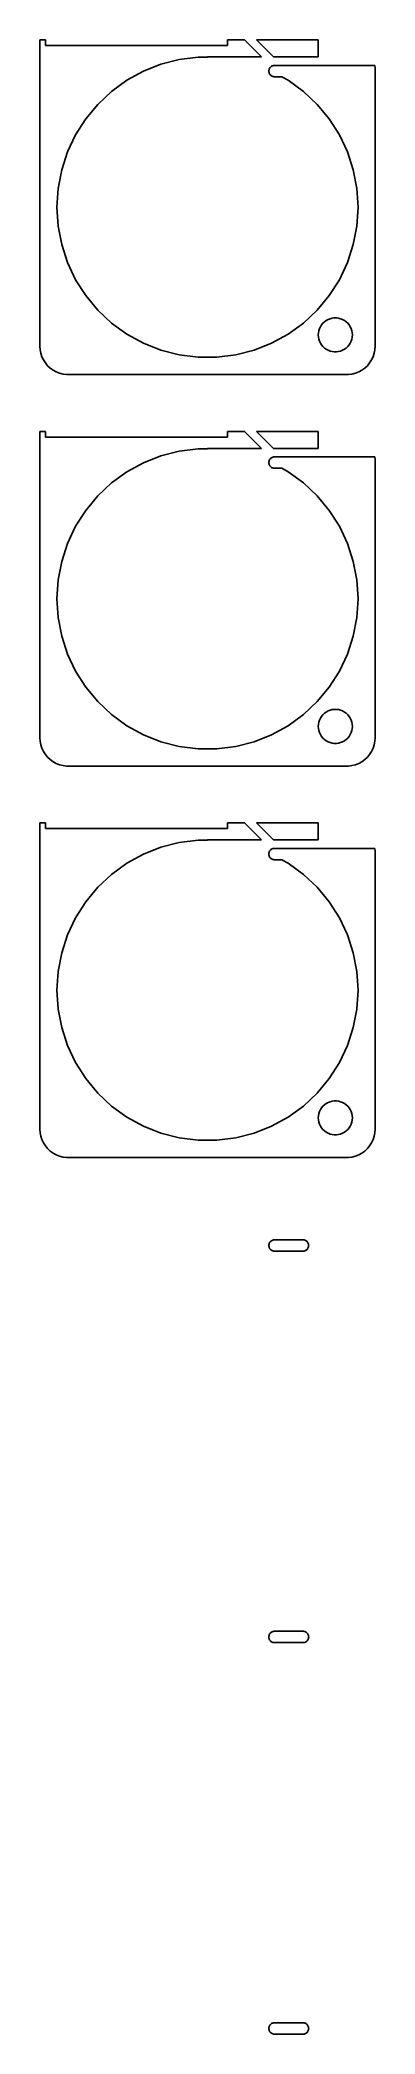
# Model space of a CAD drawing. Header units: metres. Extents: x -30 to 30, y 23 to 374.
import ezdxf

# ---------------------------------------------------------------- set-up
doc = ezdxf.new("R2010")
doc.units = ezdxf.units.M

msp = doc.modelspace()

# ---------------------------------------------------------------- linework, layer by layer
for p, q in [((-28.5, 374.5), (-29.5, 374.5)), ((-29.5, 374.5), (-29.5, 320.5)), ((-28.5, 373.5), (-28.5, 374.5)), ((3.5, 373.5), (-28.5, 373.5)), ((6.50986, 374.49), (3.5, 374.49)), ((3.5, 374.49), (3.5, 373.5)), ((9.49998, 371.5), (6.50986, 374.49)), ((19.5, 374.49), (8.63118, 374.49)), ((8.63118, 374.49), (11.6213, 371.5)), ((19.5, 371.5), (19.5, 374.49)), ((-11.2831, 368.978), (-8.18895, 370.203)), ((-8.18895, 370.203), (-4.96559, 371.031)), ((-4.96559, 371.031), (-1.66394, 371.448)), ((-1.66394, 371.448), (0, 371.448)), ((0, 371.448), (0, 371.5)), ((0, 371.5), (9.49998, 371.5)), ((10.8189, 369.125), (10.811, 369)), ((10.8424, 369.249), (10.8189, 369.125)), ((10.8812, 369.368), (10.8424, 369.249)), ((10.9347, 369.482), (10.8812, 369.368)), ((11.002, 369.588), (10.9347, 369.482)), ((11.082, 369.685), (11.002, 369.588)), ((11.1736, 369.771), (11.082, 369.685)), ((11.2752, 369.844), (11.1736, 369.771)), ((11.3852, 369.905), (11.2752, 369.844)), ((11.502, 369.951), (11.3852, 369.905)), ((11.6236, 369.982), (11.502, 369.951)), ((11.6213, 371.5), (19.5, 371.5)), ((11.7482, 369.998), (11.6236, 369.982)), ((12.561, 369.998), (11.7482, 369.998)), ((29.4685, 370), (12.561, 370)), ((12.561, 370), (12.561, 369.998)), ((29.5, 369.5), (29.4685, 370)), ((29.5, 320.5), (29.5, 369.5)), ((-16.8917, 365.419), (-14.1994, 367.375)), ((-14.1994, 367.375), (-11.2831, 368.978)), ((10.811, 369), (10.8189, 368.875)), ((10.8189, 368.875), (10.8424, 368.751)), ((10.8424, 368.751), (10.8812, 368.632)), ((10.8812, 368.632), (10.9347, 368.518)), ((10.9347, 368.518), (11.002, 368.412)), ((11.002, 368.412), (11.082, 368.315)), ((11.082, 368.315), (11.1736, 368.229)), ((11.1736, 368.229), (11.2752, 368.156)), ((11.2752, 368.156), (11.3852, 368.095)), ((11.3852, 368.095), (11.502, 368.049)), ((11.502, 368.049), (11.6236, 368.018)), ((11.6236, 368.018), (11.7482, 368.002)), ((11.7482, 368.002), (13.0584, 368.002)), ((13.0584, 368.002), (14.1994, 367.375)), ((14.1994, 367.375), (16.8917, 365.419)), ((-21.4389, 360.576), (-19.3177, 363.14)), ((-19.3177, 363.14), (-16.8917, 365.419)), ((16.8917, 365.419), (19.3177, 363.14)), ((19.3177, 363.14), (21.4389, 360.576)), ((-23.2221, 357.766), (-21.4389, 360.576)), ((21.4389, 360.576), (23.2221, 357.766)), ((-24.6391, 354.755), (-23.2221, 357.766)), ((23.2221, 357.766), (24.6391, 354.755)), ((-26.291, 348.321), (-25.6674, 351.59)), ((-25.6674, 351.59), (-24.6391, 354.755)), ((24.6391, 354.755), (25.6674, 351.59)), ((25.6674, 351.59), (26.291, 348.321)), ((-26.5, 345), (-26.291, 348.321)), ((26.291, 348.321), (26.5, 345)), ((-26.291, 341.679), (-26.5, 345)), ((26.5, 345), (26.291, 341.679)), ((-25.6674, 338.41), (-26.291, 341.679)), ((26.291, 341.679), (25.6674, 338.41)), ((-24.6391, 335.245), (-25.6674, 338.41)), ((25.6674, 338.41), (24.6391, 335.245)), ((-23.2221, 332.234), (-24.6391, 335.245)), ((24.6391, 335.245), (23.2221, 332.234)), ((-21.4389, 329.424), (-23.2221, 332.234)), ((23.2221, 332.234), (21.4389, 329.424)), ((-19.3177, 326.86), (-21.4389, 329.424)), ((21.4389, 329.424), (19.3177, 326.86)), ((-16.8917, 324.581), (-19.3177, 326.86)), ((-14.1994, 322.625), (-16.8917, 324.581)), ((16.8917, 324.581), (14.1994, 322.625)), ((19.3177, 326.86), (16.8917, 324.581)), ((19.5942, 323.246), (19.7107, 323.604)), ((19.7107, 323.604), (19.8711, 323.945)), ((19.8711, 323.945), (20.0729, 324.263)), ((20.0729, 324.263), (20.3131, 324.554)), ((20.3131, 324.554), (20.5877, 324.812)), ((20.5877, 324.812), (20.8925, 325.033)), ((20.8925, 325.033), (21.2227, 325.214)), ((21.2227, 325.214), (21.5729, 325.353)), ((21.5729, 325.353), (21.9379, 325.447)), ((21.9379, 325.447), (22.3116, 325.494)), ((22.3116, 325.494), (22.6884, 325.494)), ((22.6884, 325.494), (23.0621, 325.447)), ((23.0621, 325.447), (23.427, 325.353)), ((23.427, 325.353), (23.7773, 325.214)), ((23.7773, 325.214), (24.1075, 325.033)), ((24.1075, 325.033), (24.4123, 324.812)), ((24.4123, 324.812), (24.6869, 324.554)), ((24.6869, 324.554), (24.927, 324.263)), ((24.927, 324.263), (25.1289, 323.945)), ((25.1289, 323.945), (25.2893, 323.604)), ((25.2893, 323.604), (25.4057, 323.246)), ((-29.5, 320.5), (-29.4606, 319.873)), ((-29.4606, 319.873), (-29.3429, 319.257)), ((-11.2831, 321.022), (-14.1994, 322.625)), ((-8.18895, 319.797), (-11.2831, 321.022)), ((11.2831, 321.022), (8.18895, 319.797)), ((14.1994, 322.625), (11.2831, 321.022)), ((19.5, 322.5), (19.5237, 322.876)), ((19.5237, 322.124), (19.5, 322.5)), ((19.5237, 322.876), (19.5942, 323.246)), ((19.5942, 321.754), (19.5237, 322.124)), ((19.7107, 321.396), (19.5942, 321.754)), ((19.8711, 321.055), (19.7107, 321.396)), ((20.0729, 320.737), (19.8711, 321.055)), ((20.3131, 320.446), (20.0729, 320.737)), ((20.5877, 320.188), (20.3131, 320.446)), ((20.8925, 319.967), (20.5877, 320.188)), ((21.2227, 319.786), (20.8925, 319.967)), ((24.1075, 319.967), (23.7773, 319.786)), ((24.4123, 320.188), (24.1075, 319.967)), ((24.6869, 320.446), (24.4123, 320.188)), ((24.927, 320.737), (24.6869, 320.446)), ((25.1289, 321.055), (24.927, 320.737)), ((25.2893, 321.396), (25.1289, 321.055)), ((25.4057, 321.754), (25.2893, 321.396)), ((25.4057, 323.246), (25.4763, 322.876)), ((25.4763, 322.124), (25.4057, 321.754)), ((25.4763, 322.876), (25.5, 322.5)), ((25.5, 322.5), (25.4763, 322.124)), ((29.3429, 319.257), (29.4606, 319.873)), ((29.4606, 319.873), (29.5, 320.5)), ((-29.3429, 319.257), (-29.1489, 318.659)), ((-29.1489, 318.659), (-28.8815, 318.091)), ((-28.8815, 318.091), (-28.5451, 317.561)), ((-28.5451, 317.561), (-28.1448, 317.077)), ((-28.1448, 317.077), (-27.6871, 316.647)), ((-27.6871, 316.647), (-27.1791, 316.278)), ((-4.96559, 318.969), (-8.18895, 319.797)), ((-1.66394, 318.552), (-4.96559, 318.969)), ((1.66394, 318.552), (-1.66394, 318.552)), ((4.96559, 318.969), (1.66394, 318.552)), ((8.18895, 319.797), (4.96559, 318.969)), ((21.5729, 319.647), (21.2227, 319.786)), ((21.9379, 319.553), (21.5729, 319.647)), ((22.3116, 319.506), (21.9379, 319.553)), ((22.6884, 319.506), (22.3116, 319.506)), ((23.0621, 319.553), (22.6884, 319.506)), ((23.427, 319.647), (23.0621, 319.553)), ((23.7773, 319.786), (23.427, 319.647)), ((27.1791, 316.278), (27.6871, 316.647)), ((27.6871, 316.647), (28.1448, 317.077)), ((28.1448, 317.077), (28.5451, 317.561)), ((28.5451, 317.561), (28.8815, 318.091)), ((28.8815, 318.091), (29.1489, 318.659)), ((29.1489, 318.659), (29.3429, 319.257)), ((-27.1791, 316.278), (-26.6289, 315.976)), ((-26.6289, 315.976), (-26.0451, 315.745)), ((-26.0451, 315.745), (-25.4369, 315.589)), ((-25.4369, 315.589), (-24.8139, 315.51)), ((-24.8139, 315.51), (24.8139, 315.51)), ((24.8139, 315.51), (25.4369, 315.589)), ((25.4369, 315.589), (26.0451, 315.745)), ((26.0451, 315.745), (26.6289, 315.976)), ((26.6289, 315.976), (27.1791, 316.278)), ((-28.5, 305.5), (-29.5, 305.5)), ((-29.5, 305.5), (-29.5, 251.5)), ((-28.5, 304.5), (-28.5, 305.5)), ((3.5, 304.5), (-28.5, 304.5)), ((-4.96559, 302.031), (-1.66394, 302.448)), ((-1.66394, 302.448), (0, 302.448)), ((0, 302.448), (0, 302.5)), ((0, 302.5), (9.49998, 302.5)), ((6.50986, 305.49), (3.5, 305.49)), ((3.5, 305.49), (3.5, 304.5)), ((9.49998, 302.5), (6.50986, 305.49)), ((19.5, 305.49), (8.63118, 305.49)), ((8.63118, 305.49), (11.6213, 302.5)), ((11.6213, 302.5), (19.5, 302.5)), ((19.5, 302.5), (19.5, 305.49)), ((-14.1994, 298.375), (-11.2831, 299.978)), ((-11.2831, 299.978), (-8.18895, 301.203)), ((-8.18895, 301.203), (-4.96559, 302.031)), ((10.8189, 300.125), (10.811, 300)), ((10.811, 300), (10.8189, 299.875)), ((10.8424, 300.249), (10.8189, 300.125)), ((10.8189, 299.875), (10.8424, 299.751)), ((10.8812, 300.368), (10.8424, 300.249)), ((10.8424, 299.751), (10.8812, 299.632)), ((10.9347, 300.482), (10.8812, 300.368)), ((10.8812, 299.632), (10.9347, 299.518)), ((11.002, 300.588), (10.9347, 300.482)), ((10.9347, 299.518), (11.002, 299.412)), ((11.082, 300.685), (11.002, 300.588)), ((11.002, 299.412), (11.082, 299.315)), ((11.1736, 300.771), (11.082, 300.685)), ((11.082, 299.315), (11.1736, 299.229)), ((11.2752, 300.844), (11.1736, 300.771)), ((11.1736, 299.229), (11.2752, 299.156)), ((11.3852, 300.905), (11.2752, 300.844)), ((11.2752, 299.156), (11.3852, 299.095)), ((11.502, 300.951), (11.3852, 300.905)), ((11.3852, 299.095), (11.502, 299.049)), ((11.6236, 300.982), (11.502, 300.951)), ((11.502, 299.049), (11.6236, 299.018)), ((11.7482, 300.998), (11.6236, 300.982)), ((11.6236, 299.018), (11.7482, 299.002)), ((12.561, 300.998), (11.7482, 300.998)), ((11.7482, 299.002), (13.0584, 299.002)), ((29.4685, 301), (12.561, 301)), ((12.561, 301), (12.561, 300.998)), ((13.0584, 299.002), (14.1994, 298.375)), ((29.5, 300.5), (29.4685, 301)), ((29.5, 251.5), (29.5, 300.5)), ((-19.3177, 294.14), (-16.8917, 296.419)), ((-16.8917, 296.419), (-14.1994, 298.375)), ((14.1994, 298.375), (16.8917, 296.419)), ((16.8917, 296.419), (19.3177, 294.14)), ((-21.4389, 291.576), (-19.3177, 294.14)), ((19.3177, 294.14), (21.4389, 291.576)), ((-24.6391, 285.755), (-23.2221, 288.766)), ((-23.2221, 288.766), (-21.4389, 291.576)), ((21.4389, 291.576), (23.2221, 288.766)), ((23.2221, 288.766), (24.6391, 285.755)), ((-25.6674, 282.59), (-24.6391, 285.755)), ((24.6391, 285.755), (25.6674, 282.59)), ((-26.291, 279.321), (-25.6674, 282.59)), ((25.6674, 282.59), (26.291, 279.321)), ((-26.5, 276), (-26.291, 279.321)), ((26.291, 279.321), (26.5, 276)), ((-26.291, 272.679), (-26.5, 276)), ((26.5, 276), (26.291, 272.679)), ((-25.6674, 269.41), (-26.291, 272.679)), ((26.291, 272.679), (25.6674, 269.41)), ((-24.6391, 266.245), (-25.6674, 269.41)), ((25.6674, 269.41), (24.6391, 266.245)), ((-23.2221, 263.234), (-24.6391, 266.245)), ((24.6391, 266.245), (23.2221, 263.234)), ((-21.4389, 260.424), (-23.2221, 263.234)), ((-19.3177, 257.86), (-21.4389, 260.424)), ((21.4389, 260.424), (19.3177, 257.86)), ((23.2221, 263.234), (21.4389, 260.424)), ((-16.8917, 255.581), (-19.3177, 257.86)), ((19.3177, 257.86), (16.8917, 255.581)), ((-14.1994, 253.625), (-16.8917, 255.581)), ((-11.2831, 252.022), (-14.1994, 253.625)), ((14.1994, 253.625), (11.2831, 252.022)), ((16.8917, 255.581), (14.1994, 253.625)), ((19.5, 253.5), (19.5237, 253.876)), ((19.5237, 253.124), (19.5, 253.5)), ((19.5237, 253.876), (19.5942, 254.246)), ((19.5942, 252.754), (19.5237, 253.124)), ((19.5942, 254.246), (19.7107, 254.604)), ((19.7107, 254.604), (19.8711, 254.945)), ((19.8711, 254.945), (20.0729, 255.263)), ((20.0729, 255.263), (20.3131, 255.554)), ((20.3131, 255.554), (20.5877, 255.812)), ((20.5877, 255.812), (20.8925, 256.033)), ((20.8925, 256.033), (21.2227, 256.214)), ((21.2227, 256.214), (21.5729, 256.353)), ((21.5729, 256.353), (21.9379, 256.447)), ((21.9379, 256.447), (22.3116, 256.494)), ((22.3116, 256.494), (22.6884, 256.494)), ((22.6884, 256.494), (23.0621, 256.447)), ((23.0621, 256.447), (23.427, 256.353)), ((23.427, 256.353), (23.7773, 256.214)), ((23.7773, 256.214), (24.1075, 256.033)), ((24.1075, 256.033), (24.4123, 255.812)), ((24.4123, 255.812), (24.6869, 255.554)), ((24.6869, 255.554), (24.927, 255.263)), ((24.927, 255.263), (25.1289, 254.945)), ((25.1289, 254.945), (25.2893, 254.604)), ((25.2893, 254.604), (25.4057, 254.246)), ((25.4057, 254.246), (25.4763, 253.876)), ((25.4763, 253.124), (25.4057, 252.754)), ((25.4763, 253.876), (25.5, 253.5)), ((25.5, 253.5), (25.4763, 253.124)), ((-29.5, 251.5), (-29.4606, 250.873)), ((-29.4606, 250.873), (-29.3429, 250.257)), ((-29.3429, 250.257), (-29.1489, 249.659)), ((-29.1489, 249.659), (-28.8815, 249.091)), ((-8.18895, 250.797), (-11.2831, 252.022)), ((-4.96559, 249.969), (-8.18895, 250.797)), ((-1.66394, 249.552), (-4.96559, 249.969)), ((4.96559, 249.969), (1.66394, 249.552)), ((8.18895, 250.797), (4.96559, 249.969)), ((11.2831, 252.022), (8.18895, 250.797)), ((19.7107, 252.396), (19.5942, 252.754)), ((19.8711, 252.055), (19.7107, 252.396)), ((20.0729, 251.737), (19.8711, 252.055)), ((20.3131, 251.446), (20.0729, 251.737)), ((20.5877, 251.188), (20.3131, 251.446)), ((20.8925, 250.967), (20.5877, 251.188)), ((21.2227, 250.786), (20.8925, 250.967)), ((21.5729, 250.647), (21.2227, 250.786)), ((21.9379, 250.553), (21.5729, 250.647)), ((22.3116, 250.506), (21.9379, 250.553)), ((22.6884, 250.506), (22.3116, 250.506)), ((23.0621, 250.553), (22.6884, 250.506)), ((23.427, 250.647), (23.0621, 250.553)), ((23.7773, 250.786), (23.427, 250.647)), ((24.1075, 250.967), (23.7773, 250.786)), ((24.4123, 251.188), (24.1075, 250.967)), ((24.6869, 251.446), (24.4123, 251.188)), ((24.927, 251.737), (24.6869, 251.446)), ((25.1289, 252.055), (24.927, 251.737)), ((25.2893, 252.396), (25.1289, 252.055)), ((25.4057, 252.754), (25.2893, 252.396)), ((28.8815, 249.091), (29.1489, 249.659)), ((29.1489, 249.659), (29.3429, 250.257)), ((29.3429, 250.257), (29.4606, 250.873)), ((29.4606, 250.873), (29.5, 251.5)), ((-28.8815, 249.091), (-28.5451, 248.561)), ((-28.5451, 248.561), (-28.1448, 248.077)), ((-28.1448, 248.077), (-27.6871, 247.647)), ((-27.6871, 247.647), (-27.1791, 247.278)), ((-27.1791, 247.278), (-26.6289, 246.976)), ((-26.6289, 246.976), (-26.0451, 246.745)), ((-26.0451, 246.745), (-25.4369, 246.589)), ((-25.4369, 246.589), (-24.8139, 246.51)), ((-24.8139, 246.51), (24.8139, 246.51)), ((1.66394, 249.552), (-1.66394, 249.552)), ((24.8139, 246.51), (25.4369, 246.589)), ((25.4369, 246.589), (26.0451, 246.745)), ((26.0451, 246.745), (26.6289, 246.976)), ((26.6289, 246.976), (27.1791, 247.278)), ((27.1791, 247.278), (27.6871, 247.647)), ((27.6871, 247.647), (28.1448, 248.077)), ((28.1448, 248.077), (28.5451, 248.561)), ((28.5451, 248.561), (28.8815, 249.091)), ((-28.5, 236.5), (-29.5, 236.5)), ((-29.5, 236.5), (-29.5, 182.5)), ((-28.5, 235.5), (-28.5, 236.5)), ((6.50986, 236.49), (3.5, 236.49)), ((3.5, 236.49), (3.5, 235.5)), ((9.49998, 233.5), (6.50986, 236.49)), ((19.5, 236.49), (8.63118, 236.49)), ((8.63118, 236.49), (11.6213, 233.5)), ((19.5, 233.5), (19.5, 236.49)), ((3.5, 235.5), (-28.5, 235.5)), ((-11.2831, 230.978), (-8.18895, 232.203)), ((-8.18895, 232.203), (-4.96559, 233.031)), ((-4.96559, 233.031), (-1.66394, 233.448)), ((-1.66394, 233.448), (0, 233.448)), ((0, 233.448), (0, 233.5)), ((0, 233.5), (9.49998, 233.5)), ((11.6213, 233.5), (19.5, 233.5)), ((11.7482, 231.998), (11.6236, 231.982)), ((12.561, 231.998), (11.7482, 231.998)), ((29.4685, 232), (12.561, 232)), ((12.561, 232), (12.561, 231.998)), ((29.5, 231.5), (29.4685, 232)), ((-16.8917, 227.419), (-14.1994, 229.375)), ((-14.1994, 229.375), (-11.2831, 230.978)), ((10.8189, 231.125), (10.811, 231)), ((10.811, 231), (10.8189, 230.875)), ((10.8424, 231.249), (10.8189, 231.125)), ((10.8189, 230.875), (10.8424, 230.751)), ((10.8812, 231.368), (10.8424, 231.249)), ((10.8424, 230.751), (10.8812, 230.632)), ((10.9347, 231.482), (10.8812, 231.368)), ((10.8812, 230.632), (10.9347, 230.518)), ((11.002, 231.588), (10.9347, 231.482)), ((10.9347, 230.518), (11.002, 230.412)), ((11.082, 231.685), (11.002, 231.588)), ((11.002, 230.412), (11.082, 230.315)), ((11.1736, 231.771), (11.082, 231.685)), ((11.082, 230.315), (11.1736, 230.229)), ((11.2752, 231.844), (11.1736, 231.771)), ((11.1736, 230.229), (11.2752, 230.156)), ((11.3852, 231.905), (11.2752, 231.844)), ((11.2752, 230.156), (11.3852, 230.095)), ((11.502, 231.951), (11.3852, 231.905)), ((11.3852, 230.095), (11.502, 230.049)), ((11.6236, 231.982), (11.502, 231.951)), ((11.502, 230.049), (11.6236, 230.018)), ((11.6236, 230.018), (11.7482, 230.002)), ((11.7482, 230.002), (13.0584, 230.002)), ((13.0584, 230.002), (14.1994, 229.375)), ((14.1994, 229.375), (16.8917, 227.419)), ((29.5, 182.5), (29.5, 231.5)), ((-21.4389, 222.576), (-19.3177, 225.14)), ((-19.3177, 225.14), (-16.8917, 227.419)), ((16.8917, 227.419), (19.3177, 225.14)), ((19.3177, 225.14), (21.4389, 222.576)), ((-23.2221, 219.766), (-21.4389, 222.576)), ((21.4389, 222.576), (23.2221, 219.766)), ((-24.6391, 216.755), (-23.2221, 219.766)), ((23.2221, 219.766), (24.6391, 216.755)), ((-25.6674, 213.59), (-24.6391, 216.755)), ((24.6391, 216.755), (25.6674, 213.59)), ((-26.291, 210.321), (-25.6674, 213.59)), ((25.6674, 213.59), (26.291, 210.321)), ((-26.5, 207), (-26.291, 210.321)), ((26.291, 210.321), (26.5, 207)), ((-26.291, 203.679), (-26.5, 207)), ((26.5, 207), (26.291, 203.679)), ((-25.6674, 200.41), (-26.291, 203.679)), ((-24.6391, 197.245), (-25.6674, 200.41)), ((25.6674, 200.41), (24.6391, 197.245)), ((26.291, 203.679), (25.6674, 200.41)), ((-23.2221, 194.234), (-24.6391, 197.245)), ((24.6391, 197.245), (23.2221, 194.234)), ((-21.4389, 191.424), (-23.2221, 194.234)), ((23.2221, 194.234), (21.4389, 191.424)), ((-19.3177, 188.86), (-21.4389, 191.424)), ((21.4389, 191.424), (19.3177, 188.86)), ((-16.8917, 186.581), (-19.3177, 188.86)), ((-14.1994, 184.625), (-16.8917, 186.581)), ((16.8917, 186.581), (14.1994, 184.625)), ((19.3177, 188.86), (16.8917, 186.581)), ((20.0729, 186.263), (20.3131, 186.554)), ((20.3131, 186.554), (20.5877, 186.812)), ((20.5877, 186.812), (20.8925, 187.033)), ((20.8925, 187.033), (21.2227, 187.214)), ((21.2227, 187.214), (21.5729, 187.353)), ((21.5729, 187.353), (21.9379, 187.447)), ((21.9379, 187.447), (22.3116, 187.494)), ((22.3116, 187.494), (22.6884, 187.494)), ((22.6884, 187.494), (23.0621, 187.447)), ((23.0621, 187.447), (23.427, 187.353)), ((23.427, 187.353), (23.7773, 187.214)), ((23.7773, 187.214), (24.1075, 187.033)), ((24.1075, 187.033), (24.4123, 186.812)), ((24.4123, 186.812), (24.6869, 186.554)), ((24.6869, 186.554), (24.927, 186.263)), ((-11.2831, 183.022), (-14.1994, 184.625)), ((-8.18895, 181.797), (-11.2831, 183.022)), ((11.2831, 183.022), (8.18895, 181.797)), ((14.1994, 184.625), (11.2831, 183.022)), ((19.5, 184.5), (19.5237, 184.876)), ((19.5237, 184.124), (19.5, 184.5)), ((19.5237, 184.876), (19.5942, 185.246)), ((19.5942, 183.754), (19.5237, 184.124)), ((19.5942, 185.246), (19.7107, 185.604)), ((19.7107, 183.396), (19.5942, 183.754)), ((19.7107, 185.604), (19.8711, 185.945)), ((19.8711, 183.055), (19.7107, 183.396)), ((19.8711, 185.945), (20.0729, 186.263)), ((20.0729, 182.737), (19.8711, 183.055)), ((24.927, 186.263), (25.1289, 185.945)), ((25.1289, 183.055), (24.927, 182.737)), ((25.1289, 185.945), (25.2893, 185.604)), ((25.2893, 183.396), (25.1289, 183.055)), ((25.2893, 185.604), (25.4057, 185.246)), ((25.4057, 183.754), (25.2893, 183.396)), ((25.4057, 185.246), (25.4763, 184.876)), ((25.4763, 184.124), (25.4057, 183.754)), ((25.4763, 184.876), (25.5, 184.5)), ((25.5, 184.5), (25.4763, 184.124)), ((-29.5, 182.5), (-29.4606, 181.873)), ((-29.4606, 181.873), (-29.3429, 181.257)), ((-29.3429, 181.257), (-29.1489, 180.659)), ((-29.1489, 180.659), (-28.8815, 180.091)), ((-28.8815, 180.091), (-28.5451, 179.561)), ((-28.5451, 179.561), (-28.1448, 179.077)), ((-4.96559, 180.969), (-8.18895, 181.797)), ((-1.66394, 180.552), (-4.96559, 180.969)), ((1.66394, 180.552), (-1.66394, 180.552)), ((4.96559, 180.969), (1.66394, 180.552)), ((8.18895, 181.797), (4.96559, 180.969)), ((20.3131, 182.446), (20.0729, 182.737)), ((20.5877, 182.188), (20.3131, 182.446)), ((20.8925, 181.967), (20.5877, 182.188)), ((21.2227, 181.786), (20.8925, 181.967)), ((21.5729, 181.647), (21.2227, 181.786)), ((21.9379, 181.553), (21.5729, 181.647)), ((22.3116, 181.506), (21.9379, 181.553)), ((22.6884, 181.506), (22.3116, 181.506)), ((23.0621, 181.553), (22.6884, 181.506)), ((23.427, 181.647), (23.0621, 181.553)), ((23.7773, 181.786), (23.427, 181.647)), ((24.1075, 181.967), (23.7773, 181.786)), ((24.4123, 182.188), (24.1075, 181.967)), ((24.6869, 182.446), (24.4123, 182.188)), ((24.927, 182.737), (24.6869, 182.446)), ((28.1448, 179.077), (28.5451, 179.561)), ((28.5451, 179.561), (28.8815, 180.091)), ((28.8815, 180.091), (29.1489, 180.659)), ((29.1489, 180.659), (29.3429, 181.257)), ((29.3429, 181.257), (29.4606, 181.873)), ((29.4606, 181.873), (29.5, 182.5)), ((-28.1448, 179.077), (-27.6871, 178.647)), ((-27.6871, 178.647), (-27.1791, 178.278)), ((-27.1791, 178.278), (-26.6289, 177.976)), ((-26.6289, 177.976), (-26.0451, 177.745)), ((-26.0451, 177.745), (-25.4369, 177.589)), ((-25.4369, 177.589), (-24.8139, 177.51)), ((-24.8139, 177.51), (24.8139, 177.51)), ((24.8139, 177.51), (25.4369, 177.589)), ((25.4369, 177.589), (26.0451, 177.745)), ((26.0451, 177.745), (26.6289, 177.976)), ((26.6289, 177.976), (27.1791, 178.278)), ((27.1791, 178.278), (27.6871, 178.647)), ((27.6871, 178.647), (28.1448, 179.077)), ((10.8189, 162.125), (10.811, 162)), ((10.811, 162), (10.8189, 161.875)), ((10.8424, 162.249), (10.8189, 162.125)), ((10.8189, 161.875), (10.8424, 161.751)), ((10.8812, 162.368), (10.8424, 162.249)), ((10.8424, 161.751), (10.8812, 161.632)), ((10.9347, 162.482), (10.8812, 162.368)), ((11.002, 162.588), (10.9347, 162.482)), ((11.082, 162.685), (11.002, 162.588)), ((11.1736, 162.771), (11.082, 162.685)), ((11.2752, 162.844), (11.1736, 162.771)), ((11.3852, 162.905), (11.2752, 162.844)), ((11.502, 162.951), (11.3852, 162.905)), ((11.6236, 162.982), (11.502, 162.951)), ((11.7482, 162.998), (11.6236, 162.982)), ((16.8738, 162.998), (11.7482, 162.998)), ((16.9984, 162.982), (16.8738, 162.998)), ((17.12, 162.951), (16.9984, 162.982)), ((17.2368, 162.905), (17.12, 162.951)), ((17.3468, 162.844), (17.2368, 162.905)), ((17.4484, 162.771), (17.3468, 162.844)), ((17.54, 162.685), (17.4484, 162.771)), ((17.62, 162.588), (17.54, 162.685)), ((17.6873, 162.482), (17.62, 162.588)), ((17.7408, 162.368), (17.6873, 162.482)), ((17.7796, 162.249), (17.7408, 162.368)), ((17.7408, 161.632), (17.7796, 161.751)), ((17.8031, 162.125), (17.7796, 162.249)), ((17.7796, 161.751), (17.8031, 161.875)), ((17.811, 162), (17.8031, 162.125)), ((17.8031, 161.875), (17.811, 162)), ((10.8812, 161.632), (10.9347, 161.518)), ((10.9347, 161.518), (11.002, 161.412)), ((11.002, 161.412), (11.082, 161.315)), ((11.082, 161.315), (11.1736, 161.229)), ((11.1736, 161.229), (11.2752, 161.156)), ((11.2752, 161.156), (11.3852, 161.095)), ((11.3852, 161.095), (11.502, 161.049)), ((11.502, 161.049), (11.6236, 161.018)), ((11.6236, 161.018), (11.7482, 161.002)), ((11.7482, 161.002), (16.8738, 161.002)), ((16.8738, 161.002), (16.9984, 161.018)), ((16.9984, 161.018), (17.12, 161.049)), ((17.12, 161.049), (17.2368, 161.095)), ((17.2368, 161.095), (17.3468, 161.156)), ((17.3468, 161.156), (17.4484, 161.229)), ((17.4484, 161.229), (17.54, 161.315)), ((17.54, 161.315), (17.62, 161.412)), ((17.62, 161.412), (17.6873, 161.518)), ((17.6873, 161.518), (17.7408, 161.632)), ((10.8189, 93.1253), (10.811, 93)), ((10.811, 93), (10.8189, 92.8747)), ((10.8424, 93.2487), (10.8189, 93.1253)), ((10.8189, 92.8747), (10.8424, 92.7513)), ((10.8812, 93.3681), (10.8424, 93.2487)), ((10.8424, 92.7513), (10.8812, 92.6319)), ((10.9347, 93.4818), (10.8812, 93.3681)), ((10.8812, 92.6319), (10.9347, 92.5182)), ((11.002, 93.5878), (10.9347, 93.4818)), ((10.9347, 92.5182), (11.002, 92.4122)), ((11.082, 93.6845), (11.002, 93.5878)), ((11.002, 92.4122), (11.082, 92.3154)), ((11.1736, 93.7705), (11.082, 93.6845)), ((11.082, 92.3154), (11.1736, 92.2295)), ((11.2752, 93.8443), (11.1736, 93.7705)), ((11.1736, 92.2295), (11.2752, 92.1557)), ((11.3852, 93.9048), (11.2752, 93.8443)), ((11.2752, 92.1557), (11.3852, 92.0952)), ((11.502, 93.951), (11.3852, 93.9048)), ((11.3852, 92.0952), (11.502, 92.0489)), ((11.6236, 93.9823), (11.502, 93.951)), ((11.502, 92.0489), (11.6236, 92.0177)), ((11.7482, 93.998), (11.6236, 93.9823)), ((11.6236, 92.0177), (11.7482, 92.002)), ((16.8738, 93.998), (11.7482, 93.998)), ((11.7482, 92.002), (16.8738, 92.002)), ((16.9984, 93.9823), (16.8738, 93.998)), ((16.8738, 92.002), (16.9984, 92.0177)), ((17.12, 93.951), (16.9984, 93.9823)), ((16.9984, 92.0177), (17.12, 92.0489)), ((17.2368, 93.9048), (17.12, 93.951)), ((17.12, 92.0489), (17.2368, 92.0952)), ((17.3468, 93.8443), (17.2368, 93.9048)), ((17.2368, 92.0952), (17.3468, 92.1557)), ((17.4484, 93.7705), (17.3468, 93.8443)), ((17.3468, 92.1557), (17.4484, 92.2295)), ((17.54, 93.6845), (17.4484, 93.7705)), ((17.4484, 92.2295), (17.54, 92.3154)), ((17.62, 93.5878), (17.54, 93.6845)), ((17.54, 92.3154), (17.62, 92.4122)), ((17.6873, 93.4818), (17.62, 93.5878)), ((17.62, 92.4122), (17.6873, 92.5182)), ((17.7408, 93.3681), (17.6873, 93.4818)), ((17.6873, 92.5182), (17.7408, 92.6319)), ((17.7796, 93.2487), (17.7408, 93.3681)), ((17.7408, 92.6319), (17.7796, 92.7513)), ((17.8031, 93.1253), (17.7796, 93.2487)), ((17.7796, 92.7513), (17.8031, 92.8747)), ((17.811, 93), (17.8031, 93.1253)), ((17.8031, 92.8747), (17.811, 93)), ((11.082, 24.6845), (11.002, 24.5878)), ((11.1736, 24.7705), (11.082, 24.6845)), ((11.2752, 24.8443), (11.1736, 24.7705)), ((11.3852, 24.9048), (11.2752, 24.8443)), ((11.502, 24.951), (11.3852, 24.9048)), ((11.6236, 24.9823), (11.502, 24.951)), ((11.7482, 24.998), (11.6236, 24.9823)), ((16.8738, 24.998), (11.7482, 24.998)), ((16.9984, 24.9823), (16.8738, 24.998)), ((17.12, 24.951), (16.9984, 24.9823)), ((17.2368, 24.9048), (17.12, 24.951)), ((17.3468, 24.8443), (17.2368, 24.9048)), ((17.4484, 24.7705), (17.3468, 24.8443)), ((17.54, 24.6845), (17.4484, 24.7705)), ((17.62, 24.5878), (17.54, 24.6845)), ((10.8189, 24.1253), (10.811, 24)), ((10.811, 24), (10.8189, 23.8747)), ((10.8424, 24.2487), (10.8189, 24.1253)), ((10.8189, 23.8747), (10.8424, 23.7513)), ((10.8812, 24.3681), (10.8424, 24.2487)), ((10.8424, 23.7513), (10.8812, 23.6319)), ((10.9347, 24.4818), (10.8812, 24.3681)), ((10.8812, 23.6319), (10.9347, 23.5182)), ((11.002, 24.5878), (10.9347, 24.4818)), ((10.9347, 23.5182), (11.002, 23.4122)), ((11.002, 23.4122), (11.082, 23.3154)), ((11.082, 23.3154), (11.1736, 23.2295)), ((11.1736, 23.2295), (11.2752, 23.1557)), ((11.2752, 23.1557), (11.3852, 23.0952)), ((11.3852, 23.0952), (11.502, 23.0489)), ((11.502, 23.0489), (11.6236, 23.0177)), ((11.6236, 23.0177), (11.7482, 23.002)), ((11.7482, 23.002), (16.8738, 23.002)), ((16.8738, 23.002), (16.9984, 23.0177)), ((16.9984, 23.0177), (17.12, 23.0489)), ((17.12, 23.0489), (17.2368, 23.0952)), ((17.2368, 23.0952), (17.3468, 23.1557)), ((17.3468, 23.1557), (17.4484, 23.2295)), ((17.4484, 23.2295), (17.54, 23.3154)), ((17.54, 23.3154), (17.62, 23.4122)), ((17.6873, 24.4818), (17.62, 24.5878)), ((17.62, 23.4122), (17.6873, 23.5182)), ((17.7408, 24.3681), (17.6873, 24.4818)), ((17.6873, 23.5182), (17.7408, 23.6319)), ((17.7796, 24.2487), (17.7408, 24.3681)), ((17.7408, 23.6319), (17.7796, 23.7513)), ((17.8031, 24.1253), (17.7796, 24.2487)), ((17.7796, 23.7513), (17.8031, 23.8747)), ((17.811, 24), (17.8031, 24.1253)), ((17.8031, 23.8747), (17.811, 24))]:
    msp.add_line(p, q)

doc.saveas('drawing.dxf')
